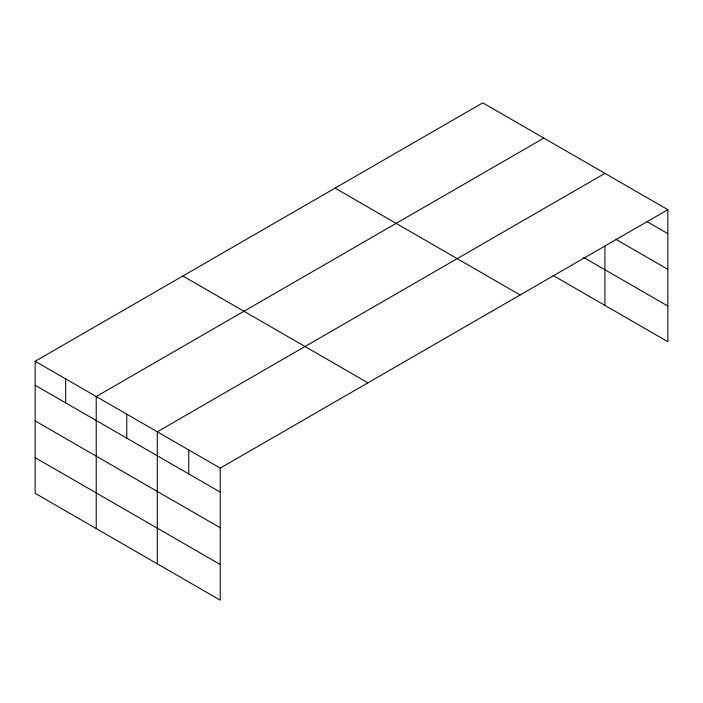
<?xml version="1.0" encoding="UTF-8"?>
<svg xmlns="http://www.w3.org/2000/svg" width="703" height="703" viewBox="0 0 703 703"><rect width="100%" height="100%" fill="white"/><g stroke="black" fill="none" stroke-linecap="round" stroke-linejoin="round"><path stroke-width="1.05" d="M35.15 361.28L220.224 468.128L220.224 600.16L35.15 493.313L35.15 361.28L482.776 102.84L667.85 209.687L667.85 341.72L553.103 275.471M543.85 138.104L96.223 396.536L96.223 528.568M604.923 173.36L157.296 431.8L157.296 563.832M220.224 468.128L667.85 209.687M646.567 221.383L667.85 233.668M616.03 239.407L667.85 269.328M583.639 257.447L667.85 306.06M335.059 188.123L520.132 294.979M182.868 275.998L367.941 382.845M35.15 385.253L220.224 492.109M35.15 420.912L220.224 527.76M35.15 457.653L220.224 564.5M604.923 245.962L604.923 305.392M188.756 449.964L188.756 473.936M126.76 414.172L126.76 438.145M65.687 378.908L65.687 402.889"/></g></svg>
